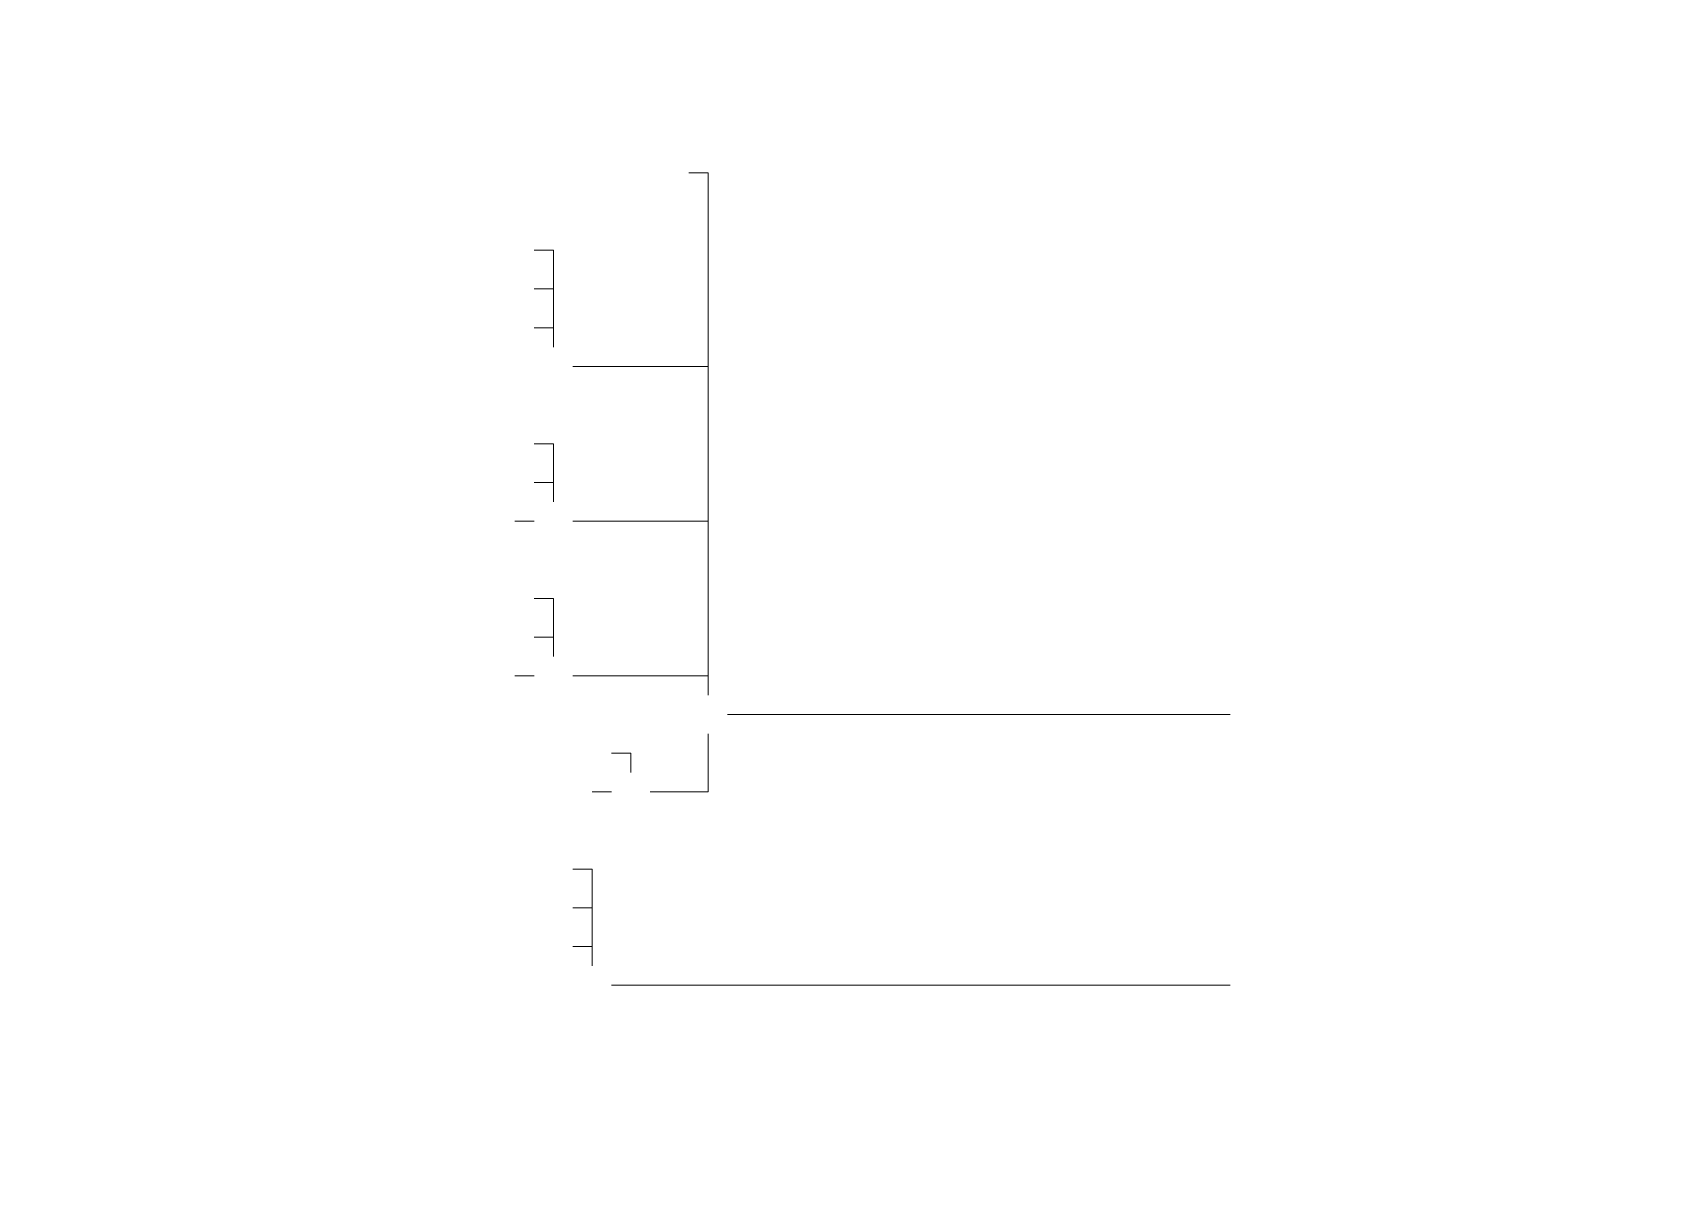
# Model space of a CAD drawing. Header units: millimetres. Extents: x 1 to 1259, y 1 to 890.
import ezdxf

# ---------------------------------------------------------------- set-up
doc = ezdxf.new("R2010")
doc.units = ezdxf.units.MM
doc.layers.add('WIRES', color=7, linetype='Continuous', lineweight=18)

msp = doc.modelspace()

# ---------------------------------------------------------------- linework, layer by layer
at = {"layer": 'WIRES'}
for p, q in [((510, 781), (525, 781)), ((525, 781), (525, 631)), ((390, 721), (405, 721)), ((405, 721), (405, 691)), ((390, 691), (405, 691)), ((405, 691), (405, 661)), ((390, 661), (405, 661)), ((405, 661), (405, 646)), ((420, 631), (525, 631)), ((525, 631), (525, 511)), ((390, 571), (405, 571)), ((405, 571), (405, 541)), ((390, 541), (405, 541)), ((405, 541), (405, 526)), ((375, 511), (390, 511)), ((420, 511), (525, 511)), ((525, 511), (525, 391)), ((390, 451), (405, 451)), ((405, 451), (405, 421)), ((390, 421), (405, 421)), ((405, 421), (405, 406)), ((375, 391), (390, 391)), ((420, 391), (525, 391)), ((525, 391), (525, 376)), ((540, 361), (930, 361)), ((525, 301), (525, 346)), ((450, 331), (465, 331)), ((465, 331), (465, 316)), ((435, 301), (450, 301)), ((480, 301), (525, 301)), ((420, 241), (435, 241)), ((435, 241), (435, 211)), ((420, 211), (435, 211)), ((435, 211), (435, 181)), ((420, 181), (435, 181)), ((435, 181), (435, 166)), ((450, 151), (930, 151))]:
    msp.add_line(p, q, dxfattribs=at)

doc.saveas('drawing.dxf')
